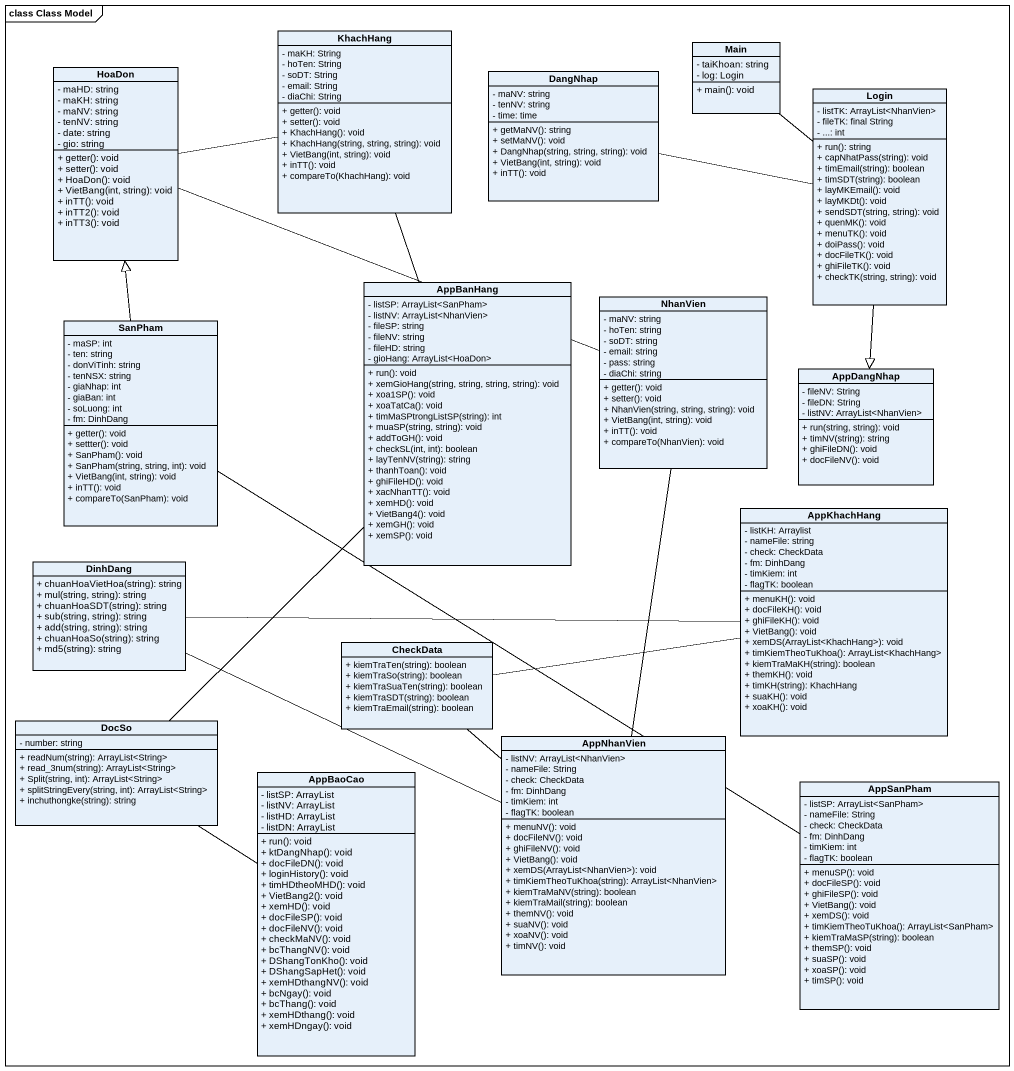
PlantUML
@startuml
mainframe class Class Model
hide circle
hide empty members
skinparam classAttributeIconSize 0
class KhachHang {
  - maKH: String
  - hoTen: String
  - soDT: String
  - email: String
  - diaChi: String
  + getter(): void
  + setter(): void
  + KhachHang(): void
  + KhachHang(string, string, string): void
  + VietBang(int, string): void
  + inTT(): void
  + compareTo(KhachHang): void
}
class Main {
  - taiKhoan: string
  - log: Login
  + main(): void
}
class HoaDon {
  - maHD: string
  - maKH: string
  - maNV: string
  - tenNV: string
  - date: string
  - gio: string
  + getter(): void
  + setter(): void
  + HoaDon(): void
  + VietBang(int, string): void
  + inTT(): void
  + inTT2(): void
  + inTT3(): void
}
class DangNhap {
  - maNV: string
  - tenNV: string
  - time: time
  + getMaNV(): string
  + setMaNV(): void
  + DangNhap(string, string, string): void
  + VietBang(int, string): void
  + inTT(): void
}
class Login {
  - listTK: ArrayList<NhanVien>
  - fileTK: final String
  - ...: int
  + run(): string
  + capNhatPass(string): void
  + timEmail(string): boolean
  + timSDT(string): boolean
  + layMKEmail(): void
  + layMKDt(): void
  + sendSDT(string, string): void
  + quenMK(): void
  + menuTK(): void
  + doiPass(): void
  + docFileTK(): void
  + ghiFileTK(): void
  + checkTK(string, string): void
}
class AppBanHang {
  - listSP: ArrayList<SanPham>
  - listNV: ArrayList<NhanVien>
  - fileSP: string
  - fileNV: string
  - fileHD: string
  - gioHang: ArrayList<HoaDon>
  + run(): void
  + xemGioHang(string, string, string, string): void
  + xoa1SP(): void
  + xoaTatCa(): void
  + timMaSPtrongListSP(string): int
  + muaSP(string, string): void
  + addToGH(): void
  + checkSL(int, int): boolean
  + layTenNV(string): string
  + thanhToan(): void
  + ghiFileHD(): void
  + xacNhanTT(): void
  + xemHD(): void
  + VietBang4(): void
  + xemGH(): void
  + xemSP(): void
}
class SanPham {
  - maSP: int
  - ten: string
  - donViTinh: string
  - tenNSX: string
  - giaNhap: int
  - giaBan: int
  - soLuong: int
  - fm: DinhDang
  + getter(): void
  + settter(): void
  + SanPham(): void
  + SanPham(string, string, int): void
  + VietBang(int, string): void
  + inTT(): void
  + compareTo(SanPham): void
}
class NhanVien {
  - maNV: string
  - hoTen: string
  - soDT: string
  - email: string
  - pass: string
  - diaChi: string
  + getter(): void
  + setter(): void
  + NhanVien(string, string, string): void
  + VietBang(int, string): void
  + inTT(): void
  + compareTo(NhanVien): void
}
class AppDangNhap {
  - fileNV: String
  - fileDN: String
  - listNV: ArrayList<NhanVien>
  + run(string, string): void
  + timNV(string): string
  + ghiFileDN(): void
  + docFileNV(): void
}
class AppKhachHang {
  - listKH: Arraylist
  - nameFile: string
  - check: CheckData
  - fm: DinhDang
  - timKiem: int
  - flagTK: boolean
  + menuKH(): void
  + docFileKH(): void
  + ghiFileKH(): void
  + VietBang(): void
  + xemDS(ArrayList<KhachHang>): void
  + timKiemTheoTuKhoa(): ArrayList<KhachHang>
  + kiemTraMaKH(string): boolean
  + themKH(): void
  + timKH(string): KhachHang
  + suaKH(): void
  + xoaKH(): void
}
class DinhDang {
  + chuanHoaVietHoa(string): string
  + mul(string, string): string
  + chuanHoaSDT(string): string
  + sub(string, string): string
  + add(string, string): string
  + chuanHoaSo(string): string
  + md5(string): string
}
class CheckData {
  + kiemTraTen(string): boolean
  + kiemTraSo(string): boolean
  + kiemTraSuaTen(string): boolean
  + kiemTraSDT(string): boolean
  + kiemTraEmail(string): boolean
}
class DocSo {
  - number: string
  + readNum(string): ArrayList<String>
  + read_3num(string): ArrayList<String>
  + Split(string, int): ArrayList<String>
  + splitStringEvery(string, int): ArrayList<String>
  + inchuthongke(string): string
}
class AppNhanVien {
  - listNV: ArrayList<NhanVien>
  - nameFile: String
  - check: CheckData
  - fm: DinhDang
  - timKiem: int
  - flagTK: boolean
  + menuNV(): void
  + docFileNV(): void
  + ghiFileNV(): void
  + VietBang(): void
  + xemDS(ArrayList<NhanVien>): void
  + timKiemTheoTuKhoa(string): ArrayList<NhanVien>
  + kiemTraMaNV(string): boolean
  + kiemTraMail(string): boolean
  + themNV(): void
  + suaNV(): void
  + xoaNV(): void
  + timNV(): void
}
class AppBaoCao {
  - listSP: ArrayList
  - listNV: ArrayList
  - listHD: ArrayList
  - listDN: ArrayList
  + run(): void
  + ktDangNhap(): void
  + docFileDN(): void
  + loginHistory(): void
  + timHDtheoMHD(): void
  + VietBang2(): void
  + xemHD(): void
  + docFileSP(): void
  + docFileNV(): void
  + checkMaNV(): void
  + bcThangNV(): void
  + DShangTonKho(): void
  + DShangSapHet(): void
  + xemHDthangNV(): void
  + bcNgay(): void
  + bcThang(): void
  + xemHDthang(): void
  + xemHDngay(): void
}
class AppSanPham {
  - listSP: ArrayList<SanPham>
  - nameFile: String
  - check: CheckData
  - fm: DinhDang
  - timKiem: int
  - flagTK: boolean
  + menuSP(): void
  + docFileSP(): void
  + ghiFileSP(): void
  + VietBang(): void
  + xemDS(): void
  + timKiemTheoTuKhoa(): ArrayList<SanPham>
  + kiemTraMaSP(string): boolean
  + themSP(): void
  + suaSP(): void
  + xoaSP(): void
  + timSP(): void
}
HoaDon -right- KhachHang
HoaDon -right- NhanVien
DangNhap -right- Login
Login -up- Main
Login --|> AppDangNhap
AppBanHang -up- KhachHang
SanPham -up-|> HoaDon
NhanVien -- AppNhanVien
DinhDang -right- AppKhachHang
DinhDang -right- AppNhanVien
CheckData -right- AppKhachHang
CheckData -- AppNhanVien
DocSo -up- AppBanHang
DocSo -- AppBaoCao
AppSanPham -up- SanPham
@enduml
